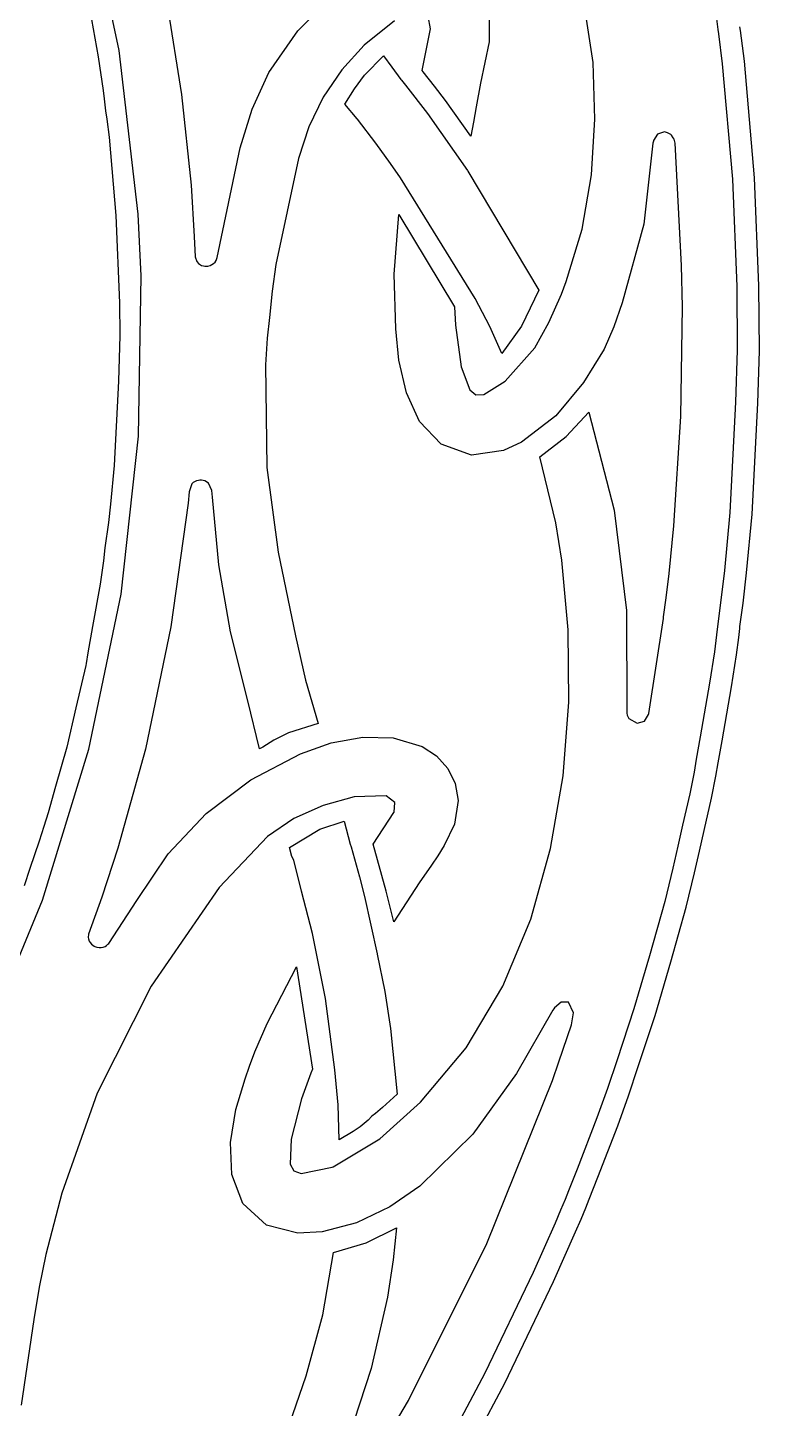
# Model space of a CAD drawing. Extents: x 0 to 151, y 0 to 357.
# Drawn here: x 127.18 to 151.1, y 40.21 to 85.33 of the extents above; entities that cross this region are included whole.
import ezdxf

# ---------------------------------------------------------------- set-up
doc = ezdxf.new("R2010")
doc.units = 0

msp = doc.modelspace()

# ---------------------------------------------------------------- linework, layer by layer
at = {"layer": 'Layer 1'}
for p, q in [((130.170963, 84.586295), (129.043866, 89.836495)), ((145.660861, 84.186595), (145.099234, 87.834433)), ((136.012499, 85.221644), (137.178354, 86.400516)), ((142.263049, 86.213597), (142.263028, 84.863734)), ((129.20516, 85.896989), (129.478537, 84.373679)), ((131.733185, 86.081465), (132.202821, 83.145385)), ((149.677071, 85.790286), (149.737134, 85.274079)), ((139.166962, 85.547936), (138.180225, 84.761609)), ((140.068801, 83.930751), (140.342522, 85.288631)), ((140.342522, 85.288631), (140.268385, 85.709765)), ((150.477896, 85.233393), (150.460398, 85.358753)), ((135.064954, 83.861086), (136.012499, 85.221644)), ((142.263028, 84.863734), (141.982271, 83.511604)), ((149.737134, 85.274079), (149.756869, 85.132243)), ((149.756869, 85.132243), (149.884891, 84.150537)), ((150.607633, 84.23753), (150.477896, 85.233393)), ((129.478537, 84.373679), (129.647746, 83.278029)), ((130.787351, 79.23939), (130.170963, 84.586295)), ((138.180225, 84.761609), (137.449243, 83.956261)), ((138.18844, 83.778579), (138.805555, 84.41037)), ((138.805555, 84.41037), (139.08288, 84.037456)), ((137.449243, 83.956261), (136.841618, 83.060627)), ((139.08288, 84.037456), (139.376337, 83.640347)), ((140.106729, 83.883558), (140.068801, 83.930751)), ((145.72059, 82.34401), (145.660861, 84.186595)), ((149.884891, 84.150537), (150.213527, 80.380147)), ((150.940218, 80.4233), (150.607633, 84.23753)), ((134.515229, 82.663861), (135.064954, 83.861086)), ((137.866142, 83.327069), (138.18844, 83.778579)), ((139.376337, 83.640347), (139.394526, 83.61675)), ((139.394526, 83.61675), (139.532502, 83.447027)), ((140.472432, 83.417892), (140.106729, 83.883558)), ((141.982271, 83.511604), (141.840347, 82.743212)), ((129.647746, 83.278029), (129.678466, 83.009198)), ((132.202821, 83.145385), (132.522004, 80.187211)), ((136.841618, 83.060627), (136.365466, 82.088697)), ((137.53991, 82.831112), (137.866142, 83.327069)), ((139.532502, 83.447027), (140.24229, 82.524528)), ((140.831099, 82.946474), (140.472432, 83.417892)), ((129.678466, 83.009198), (129.726689, 82.612603)), ((129.726689, 82.612603), (129.764789, 82.339742)), ((134.126408, 81.405146), (134.515229, 82.663861)), ((137.945771, 82.350341), (137.53991, 82.831112)), ((141.667534, 81.781064), (140.831099, 82.946474)), ((141.840347, 82.743212), (141.750767, 82.243908)), ((129.764789, 82.339742), (129.841836, 81.750683)), ((137.946457, 82.349313), (137.945771, 82.350341)), ((137.954695, 82.342447), (137.946457, 82.349313)), ((138.553449, 81.555437), (137.954695, 82.342447)), ((140.24229, 82.524528), (141.55255, 80.659538)), ((141.750767, 82.243908), (141.667534, 81.781064)), ((145.607388, 80.521846), (145.72059, 82.34401)), ((129.841836, 81.750683), (130.062011, 79.196413)), ((136.365466, 82.088697), (136.028905, 81.054459)), ((147.769992, 81.849491), (147.640144, 81.645677)), ((147.999842, 81.924117), (147.769992, 81.849491)), ((148.088392, 81.897774), (147.999842, 81.924117)), ((148.197539, 81.834274), (148.088392, 81.897774)), ((148.224311, 81.811623), (148.197539, 81.834274)), ((148.281628, 81.73371), (148.224311, 81.811623)), ((148.309601, 81.681798), (148.281628, 81.73371)), ((148.332425, 81.596508), (148.309601, 81.681798)), ((133.374749, 77.821466), (134.126408, 81.405146)), ((139.03396, 80.894645), (138.553449, 81.555437)), ((147.617663, 81.550004), (147.319266, 78.906477)), ((147.634136, 81.620192), (147.617663, 81.550004)), ((147.640144, 81.645677), (147.634136, 81.620192)), ((148.344783, 81.550085), (148.332425, 81.596508)), ((148.552431, 77.554965), (148.344783, 81.550085)), ((136.028905, 81.054459), (135.291148, 77.594249)), ((139.36826, 80.420568), (139.03396, 80.894645)), ((141.80755, 76.482598), (139.36826, 80.420568)), ((141.55255, 80.659538), (141.567652, 80.635343)), ((141.567652, 80.635343), (143.883042, 76.748083)), ((145.302096, 78.744751), (145.607388, 80.521846)), ((150.213527, 80.380147), (150.355279, 76.872067)), ((151.083, 76.8917), (150.940218, 80.4233)), ((132.522004, 80.187211), (132.62171, 78.504991)), ((130.062011, 79.196413), (130.176133, 76.339943)), ((130.885, 77.2178), (130.787351, 79.23939)), ((139.1627, 77.274719), (139.307711, 79.222939)), ((139.307711, 79.222939), (141.129371, 76.211239)), ((144.785557, 77.037374), (145.302096, 78.744751)), ((147.319266, 78.906477), (146.613733, 76.341424)), ((132.62171, 78.504991), (132.649681, 77.845658)), ((132.649681, 77.845658), (132.705971, 77.691037)), ((132.705971, 77.691037), (132.756254, 77.628742)), ((132.756254, 77.628742), (132.798127, 77.599569)), ((133.138603, 77.556067), (133.255471, 77.621108)), ((133.255471, 77.621108), (133.301473, 77.668804)), ((133.301473, 77.668804), (133.337338, 77.720975)), ((133.337338, 77.720975), (133.36085, 77.784213)), ((133.36085, 77.784213), (133.374749, 77.821466)), ((130.803071, 71.986322), (130.885, 77.2178)), ((132.798127, 77.599569), (132.864884, 77.562158)), ((132.864884, 77.562158), (132.920829, 77.546712)), ((132.920829, 77.546712), (132.96785, 77.533498)), ((132.96785, 77.533498), (132.996854, 77.535474)), ((132.996854, 77.535474), (133.025683, 77.531356)), ((133.025683, 77.531356), (133.068073, 77.540709)), ((133.068073, 77.540709), (133.138603, 77.556067)), ((135.291148, 77.594249), (135.173763, 76.717667)), ((139.211954, 75.485669), (139.1627, 77.274719)), ((148.579719, 76.203265), (148.552431, 77.554965)), ((135.173763, 76.717667), (135.086585, 75.863212)), ((143.883042, 76.748083), (143.607, 76.1606)), ((144.623212, 76.62362), (144.785557, 77.037374)), ((150.355279, 76.872067), (150.368665, 74.786297)), ((151.096822, 74.769335), (151.083, 76.8917)), ((151.083, 76.8917), (151.083, 76.8917)), ((130.176133, 76.339943), (130.188319, 75.266423)), ((142.283771, 75.568678), (141.80755, 76.482598)), ((144.217693, 75.694943), (144.623212, 76.62362)), ((146.613733, 76.341424), (146.343102, 75.553985)), ((135.086585, 75.863212), (135.011077, 75.183373)), ((141.129371, 76.211239), (141.165925, 75.608452)), ((143.60621, 76.16048), (143.316701, 75.576142)), ((143.607, 76.1606), (143.60621, 76.16048)), ((148.525237, 72.625355), (148.579719, 76.203265)), ((139.314234, 74.466729), (139.211954, 75.485669)), ((141.165925, 75.608452), (141.349526, 74.251849)), ((142.67659, 74.678699), (142.283771, 75.568678)), ((143.316701, 75.576142), (142.67659, 74.678699)), ((143.756229, 74.868205), (144.217693, 75.694943)), ((146.343102, 75.553985), (146.025106, 74.824204)), ((130.188319, 75.266423), (130.14593, 73.777523)), ((135.011077, 75.183373), (134.950325, 74.316562)), ((139.559124, 73.402139), (139.314234, 74.466729)), ((142.787827, 73.781135), (143.756229, 74.868205)), ((146.025106, 74.824204), (145.34724, 73.734384)), ((150.368665, 74.786297), (150.320442, 73.087337)), ((151.048257, 73.062825), (151.096822, 74.769335)), ((134.950325, 74.316562), (134.996328, 70.954522)), ((141.349526, 74.251849), (141.633395, 73.490852)), ((130.14593, 73.777523), (130.001604, 71.022213)), ((142.084047, 73.345412), (142.787827, 73.781135)), ((145.34724, 73.734384), (144.441994, 72.645332)), ((139.9874, 72.46313), (139.559124, 73.402139)), ((141.633395, 73.490852), (141.832214, 73.336)), ((141.832214, 73.336), (142.084047, 73.345412)), ((144.441994, 72.645332), (143.31913, 71.782384)), ((144.781814, 71.966934), (145.5223, 72.762269)), ((145.5223, 72.762269), (146.351525, 69.561279)), ((150.320442, 73.087337), (150.12944, 69.488987)), ((150.855536, 69.434015), (151.048257, 73.062825)), ((140.698114, 71.714769), (139.9874, 72.46313)), ((148.30291, 69.054525), (148.525237, 72.625355)), ((130.230756, 66.820852), (130.803071, 71.986322)), ((143.31913, 71.782384), (142.731544, 71.511665)), ((143.92323, 71.300819), (144.781814, 71.966934)), ((141.689878, 71.36342), (140.698114, 71.714769)), ((142.731544, 71.511665), (141.689878, 71.36342)), ((144.445445, 69.150009), (143.92323, 71.300819)), ((130.001604, 71.022213), (129.88611, 69.758723)), ((134.996328, 70.954522), (135.361792, 68.18857)), ((132.538884, 70.421589), (132.458398, 70.163398)), ((132.583676, 70.468526), (132.538884, 70.421589)), ((132.694708, 70.524984), (132.583676, 70.468526)), ((132.763852, 70.537941), (132.694708, 70.524984)), ((132.807958, 70.546351), (132.763852, 70.537941)), ((132.82838, 70.543433), (132.807958, 70.546351)), ((132.856867, 70.545835), (132.82838, 70.543433)), ((132.910924, 70.532288), (132.856867, 70.545835)), ((132.969443, 70.517186), (132.910924, 70.532288)), ((133.084423, 70.45043), (132.969443, 70.517186)), ((133.202149, 70.20245), (133.084423, 70.45043)), ((132.458398, 70.163398), (132.423046, 69.792203)), ((133.220341, 69.988193), (133.202149, 70.20245)), ((133.423415, 67.775272), (133.220341, 69.988193)), ((129.88611, 69.758723), (129.814891, 69.157226)), ((132.423046, 69.792203), (131.862274, 65.750631)), ((146.351525, 69.561279), (146.754155, 66.283589)), ((150.12944, 69.488987), (149.955769, 67.591987)), ((129.814891, 69.157226), (129.702829, 68.336922)), ((144.636106, 67.930279), (144.445445, 69.150009)), ((148.147256, 67.491055), (148.30291, 69.054525)), ((150.679808, 67.514195), (150.855536, 69.434015)), ((129.702829, 68.336922), (129.654947, 67.903088)), ((135.361792, 68.18857), (135.927836, 65.456602)), ((129.654947, 67.903088), (129.62629, 67.677847)), ((133.805192, 65.586093), (133.423415, 67.775272)), ((144.84314, 65.65065), (144.636106, 67.930279)), ((129.62629, 67.677847), (129.545803, 67.145164)), ((148.050812, 66.696837), (148.147256, 67.491055)), ((149.955769, 67.591987), (149.840961, 66.619552)), ((150.563454, 66.528371), (150.679808, 67.514195)), ((129.179768, 61.753961), (130.230756, 66.820852)), ((129.545803, 67.145164), (129.301771, 65.759834)), ((147.965691, 66.07423), (148.050812, 66.696837)), ((149.840961, 66.619552), (149.73782, 65.854078)), ((150.46066, 65.76487), (150.563454, 66.528371)), ((146.754155, 66.283589), (146.761334, 62.981269)), ((147.48638, 62.91469), (147.960372, 66.02266)), ((147.960372, 66.02266), (147.965691, 66.07423)), ((129.301771, 65.759834), (129.148866, 64.905379)), ((131.862274, 65.750631), (131.027846, 61.756573)), ((134.370824, 63.333773), (133.805192, 65.586093)), ((135.927836, 65.456602), (136.26265, 64.004422)), ((144.864233, 63.284646), (144.84314, 65.65065)), ((149.696635, 65.491205), (149.625233, 64.935527)), ((149.73782, 65.854078), (149.696635, 65.491205)), ((150.419645, 65.404572), (150.453625, 65.6976)), ((150.453625, 65.6976), (150.46066, 65.76487)), ((150.346883, 64.836967), (150.419645, 65.404572)), ((129.088629, 64.554605), (129.076101, 64.492655)), ((129.148866, 64.905379), (129.088629, 64.554605)), ((149.625233, 64.935527), (149.470268, 63.905697)), ((150.189172, 63.789197), (150.346883, 64.836967)), ((129.076101, 64.492655), (128.753803, 63.108775)), ((136.26265, 64.004422), (136.674861, 62.596012)), ((149.470268, 63.905697), (149.163597, 62.155687)), ((149.880269, 62.026057), (150.189172, 63.789197)), ((134.752831, 61.768073), (134.370824, 63.333773)), ((144.680313, 60.884745), (144.864233, 63.284646)), ((128.753803, 63.108775), (128.458802, 61.823575)), ((146.761334, 62.981269), (146.768542, 62.930732)), ((146.768542, 62.930732), (146.778138, 62.862772)), ((146.778138, 62.862772), (146.815721, 62.782715)), ((146.815721, 62.782715), (146.834255, 62.752339)), ((146.834255, 62.752339), (147.10523, 62.600978)), ((147.344044, 62.672977), (147.474882, 62.885339)), ((147.474882, 62.885339), (147.48638, 62.91469)), ((135.707658, 62.283937), (135.224742, 62.046083)), ((136.674861, 62.596012), (135.707658, 62.283937)), ((147.10523, 62.600978), (147.344044, 62.672977)), ((128.458802, 61.823575), (128.090866, 60.538975)), ((134.864026, 61.817238), (134.752831, 61.768073)), ((134.98397, 61.898326), (134.864026, 61.817238)), ((135.224742, 62.046083), (134.98397, 61.898326)), ((136.09897, 61.60194), (137.094861, 61.959012)), ((137.094861, 61.959012), (138.13531, 62.150755)), ((138.13531, 62.150755), (139.123372, 62.122592)), ((139.123372, 62.122592), (140.06972, 61.837136)), ((140.06972, 61.837136), (140.54352, 61.534684)), ((149.163597, 62.155687), (149.034032, 61.432174)), ((149.751562, 61.307175), (149.880269, 62.026057)), ((127.66182, 56.818218), (129.179768, 61.753961)), ((131.027846, 61.756573), (130.123454, 58.515253)), ((134.470685, 60.754871), (136.09897, 61.60194)), ((140.54352, 61.534684), (140.910616, 61.122395)), ((149.034032, 61.432174), (148.959209, 60.99834)), ((140.910616, 61.122395), (141.153337, 60.626584)), ((148.959209, 60.99834), (148.821919, 60.299107)), ((149.676053, 60.870422), (149.751562, 61.307175)), ((128.090866, 60.538975), (127.845463, 59.673197)), ((133.016718, 59.655531), (134.470685, 60.754871)), ((141.153337, 60.626584), (141.25401, 60.073566)), ((144.272309, 58.503424), (144.680313, 60.884745)), ((149.534301, 60.148196), (149.676053, 60.870422)), ((137.848626, 60.195532), (136.838, 59.9097)), ((138.898297, 60.230937), (137.848626, 60.195532)), ((139.182314, 60.009127), (138.898297, 60.230937)), ((139.156742, 59.694991), (139.182314, 60.009127)), ((141.25401, 60.073566), (141.133804, 59.306887)), ((148.821919, 60.299107), (148.585609, 59.269777)), ((149.293701, 59.100166), (149.534301, 60.148196)), ((127.845463, 59.673197), (127.704569, 59.222206)), ((131.765822, 58.329701), (133.016718, 59.655531)), ((136.838, 59.9097), (135.879383, 59.489981)), ((138.470296, 58.645755), (139.148679, 59.681605)), ((139.148679, 59.681605), (139.156742, 59.694991)), ((127.704569, 59.222206), (127.552169, 58.748214)), ((135.879383, 59.489981), (135.01325, 58.90268)), ((135.733513, 58.538159), (136.726457, 59.143003)), ((136.726457, 59.143003), (137.518787, 59.402224)), ((137.518787, 59.402224), (137.723178, 58.654336)), ((141.133804, 59.306887), (140.797522, 58.607486)), ((148.585609, 59.269777), (148.426526, 58.58067)), ((127.552169, 58.748214), (127.250474, 57.856435)), ((135.01325, 58.90268), (133.43803, 57.23573)), ((137.723178, 58.654336), (137.723006, 58.653995)), ((149.136334, 58.417669), (149.293701, 59.100166)), ((130.123454, 58.515253), (129.600214, 56.915833)), ((130.74675, 56.80316), (131.765822, 58.329701)), ((135.813997, 58.246847), (135.733513, 58.538159)), ((135.87286, 58.122257), (135.813997, 58.246847)), ((137.723006, 58.653995), (137.747376, 58.563469)), ((137.747376, 58.563469), (137.747545, 58.561666)), ((137.747545, 58.561666), (138.020753, 57.581422)), ((138.892633, 57.108805), (138.470296, 58.645755)), ((140.587298, 58.263579), (140.382224, 57.967977)), ((140.797522, 58.607486), (140.587298, 58.263579)), ((143.621151, 56.19316), (144.272309, 58.503424)), ((148.426526, 58.58067), (148.262637, 57.868059)), ((148.973475, 57.710028), (149.136334, 58.417669)), ((127.250474, 57.856435), (127.064961, 57.292273)), ((136.125302, 57.117897), (135.87286, 58.122257)), ((140.382224, 57.967977), (139.977735, 57.384754)), ((148.262637, 57.868059), (148.002473, 56.771199)), ((138.020753, 57.581422), (138.188074, 56.942683)), ((139.977735, 57.384754), (139.143701, 56.115604)), ((148.707647, 56.589328), (148.973475, 57.710028)), ((129.600214, 56.915833), (129.16947, 55.708113)), ((133.43803, 57.23573), (131.215769, 54.00908)), ((136.486715, 55.734277), (136.125302, 57.117897)), ((138.188074, 56.942683), (138.601656, 55.061823)), ((139.143701, 56.115604), (138.892633, 57.108805)), ((125.688624, 52.046192), (127.66182, 56.818218)), ((129.829142, 55.40676), (130.74675, 56.80316)), ((148.002473, 56.771199), (147.501882, 54.998369)), ((148.202249, 54.798908), (148.707647, 56.589328)), ((142.707766, 54.00643), (143.621151, 56.19316)), ((129.16947, 55.708113), (129.155399, 55.595106)), ((129.155399, 55.595106), (129.165181, 55.555293)), ((129.165181, 55.555293), (129.18869, 55.482359)), ((136.692991, 54.696547), (136.486715, 55.734277)), ((129.18869, 55.482359), (129.216664, 55.441171)), ((129.216664, 55.441171), (129.264359, 55.382994)), ((129.264359, 55.382994), (129.309664, 55.347214)), ((129.309664, 55.347214), (129.347936, 55.317183)), ((129.347936, 55.317183), (129.375394, 55.30783)), ((129.375394, 55.30783), (129.400449, 55.292728)), ((129.400449, 55.292728), (129.443008, 55.284405)), ((129.443008, 55.284405), (129.513883, 55.270418)), ((129.513883, 55.270418), (129.581334, 55.271361)), ((129.581334, 55.271361), (129.645861, 55.281315)), ((129.645861, 55.281315), (129.705582, 55.304398)), ((129.705582, 55.304398), (129.757923, 55.335372)), ((129.757923, 55.335372), (129.802715, 55.380245)), ((129.802715, 55.380245), (129.829142, 55.40676)), ((138.601656, 55.061823), (138.60303, 55.055049)), ((138.60303, 55.055049), (138.603716, 55.051361)), ((138.603716, 55.051361), (138.856844, 53.833851)), ((135.005092, 52.788691), (135.967489, 54.643981)), ((135.967489, 54.643981), (136.487475, 51.299871)), ((136.908891, 53.604837), (136.692991, 54.696547)), ((147.501882, 54.998369), (146.991165, 53.263549)), ((147.687072, 53.048978), (148.202249, 54.798908)), ((131.215769, 54.00908), (129.4472, 50.5131)), ((138.856844, 53.833851), (139.035149, 52.623041)), ((141.513085, 51.99571), (142.707766, 54.00643)), ((137.218649, 51.275297), (136.908891, 53.604837)), ((144.381961, 53.269714), (144.343692, 53.225182)), ((144.399459, 53.297772), (144.381961, 53.269714)), ((144.61998, 53.490471), (144.399459, 53.297772)), ((144.859551, 53.483028), (144.61998, 53.490471)), ((145.023525, 53.142485), (144.859551, 53.483028)), ((146.991165, 53.263549), (146.444411, 51.605179)), ((144.343692, 53.225182), (143.157082, 51.157128)), ((144.955309, 52.749815), (145.023525, 53.142485)), ((147.136886, 51.380058), (147.687072, 53.048978)), ((134.603693, 51.862848), (135.005092, 52.788691)), ((139.035149, 52.623041), (139.253953, 50.479871)), ((144.543784, 51.537805), (144.955309, 52.749815)), ((140.018036, 50.213479), (141.513085, 51.99571)), ((134.428134, 51.395206), (134.603693, 51.862848)), ((144.331158, 50.926696), (144.543784, 51.537805)), ((146.444411, 51.605179), (146.13242, 50.665433)), ((134.28415, 50.978703), (134.428134, 51.395206)), ((136.431699, 51.162926), (136.131037, 50.328808)), ((136.487475, 51.299871), (136.431699, 51.162926)), ((137.3314, 50.129277), (137.218649, 51.275297)), ((143.157082, 51.157128), (141.726423, 49.168712)), ((146.820433, 50.426757), (147.136886, 51.380058)), ((133.986893, 49.978103), (134.28415, 50.978703)), ((142.188522, 45.604453), (144.331158, 50.926696)), ((146.13242, 50.665433), (145.785422, 49.704066)), ((129.4472, 50.5131), (128.29466, 47.24776)), ((136.131037, 50.328808), (135.789466, 49.010037)), ((137.359371, 48.992867), (137.3314, 50.129277)), ((138.689846, 49.021402), (140.018036, 50.213479)), ((139.253953, 50.479871), (138.781, 50.0447)), ((146.467599, 49.449685), (146.820433, 50.426757)), ((133.808015, 48.905322), (133.986893, 49.978103)), ((138.304092, 49.634429), (138.047019, 49.414163)), ((138.432116, 49.757131), (138.304092, 49.634429)), ((138.547782, 49.849714), (138.432116, 49.757131)), ((138.78083, 50.04458), (138.547782, 49.849714)), ((138.781, 50.0447), (138.78083, 50.04458)), ((145.785422, 49.704066), (145.137931, 48.034196)), ((137.813113, 49.258094), (137.359371, 48.992867)), ((138.047019, 49.414163), (137.813113, 49.258094)), ((145.814961, 47.766345), (146.467599, 49.449685)), ((133.848457, 47.852347), (133.808015, 48.905322)), ((135.789466, 49.010037), (135.757437, 48.196188)), ((137.162936, 48.102829), (138.689846, 49.021402)), ((141.726423, 49.168712), (140.000859, 47.472143)), ((134.209158, 46.911163), (133.848457, 47.852347)), ((135.757437, 48.196188), (135.878877, 47.976492)), ((135.878877, 47.976492), (136.113189, 47.886427)), ((136.113189, 47.886427), (137.132219, 48.089443)), ((137.132219, 48.089443), (137.162936, 48.102829)), ((145.137931, 48.034196), (144.855286, 47.319003)), ((140.000859, 47.472143), (139.011594, 46.799617)), ((145.533174, 47.053212), (145.814961, 47.766345)), ((128.29466, 47.24776), (127.774849, 45.24171)), ((144.745284, 47.037647), (144.597868, 46.686281)), ((144.855286, 47.319003), (144.745284, 47.037647)), ((145.420426, 46.764821), (145.533174, 47.053212)), ((134.988354, 46.203508), (134.209158, 46.911163)), ((139.011594, 46.799617), (137.929532, 46.279632)), ((144.597868, 46.686281), (144.416475, 46.265832)), ((145.26769, 46.400918), (145.420426, 46.764821)), ((136.006278, 45.935637), (134.988354, 46.203508)), ((137.929532, 46.279632), (136.799982, 45.977426)), ((138.236994, 45.626941), (139.23257, 46.114556)), ((139.23257, 46.114556), (139.124629, 45.067466)), ((144.416475, 46.265832), (143.703943, 44.658012)), ((145.084582, 45.976436), (145.26769, 46.400918)), ((136.799982, 45.977426), (136.006278, 45.935637)), ((137.17581, 45.306272), (138.236994, 45.626941)), ((139.625738, 40.471296), (142.188522, 45.604453)), ((144.367244, 44.357606), (145.084582, 45.976436)), ((127.774849, 45.24171), (127.554998, 44.17317)), ((136.822025, 43.270292), (137.17581, 45.306272)), ((139.124629, 45.067466), (138.941346, 43.849196)), ((143.703943, 44.658012), (142.123053, 41.366412)), ((142.771604, 41.035376), (144.367244, 44.357606)), ((127.554998, 44.17317), (127.380303, 43.11261)), ((138.941346, 43.849196), (138.406947, 41.518286)), ((127.380303, 43.11261), (126.966546, 40.31654)), ((136.280339, 41.276062), (136.822025, 43.270292)), ((138.406947, 41.518286), (137.613073, 39.110146)), ((135.622894, 39.382412), (136.280339, 41.276062)), ((142.123053, 41.366412), (141.236337, 39.693282)), ((141.87442, 39.342686), (142.771604, 41.035376)), ((137.321338, 36.566706), (139.625738, 40.471296))]:
    msp.add_line(p, q, dxfattribs=at)

doc.saveas('drawing.dxf')
